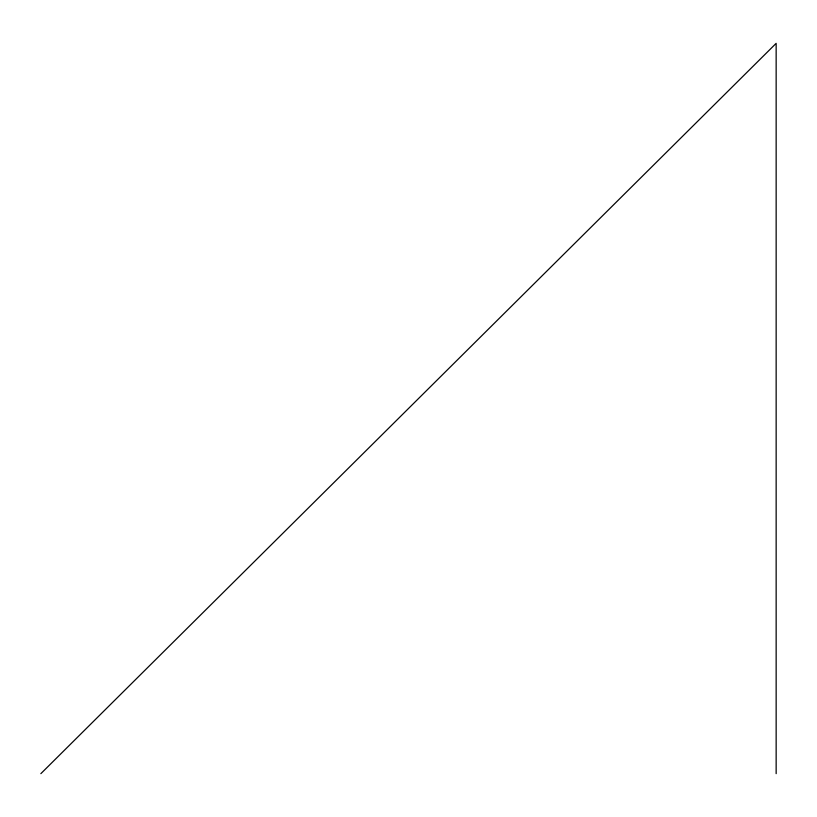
<?xml version="1.0" encoding="UTF-8"?>
<svg xmlns="http://www.w3.org/2000/svg" width="817" height="817" viewBox="0 0 817 817"><rect width="100%" height="100%" fill="white"/><g stroke="black" fill="none" stroke-linecap="round" stroke-linejoin="round"><path stroke-width="1.23" d="M40.85 773.658L776.15 43.342L776.15 773.658"/></g></svg>
